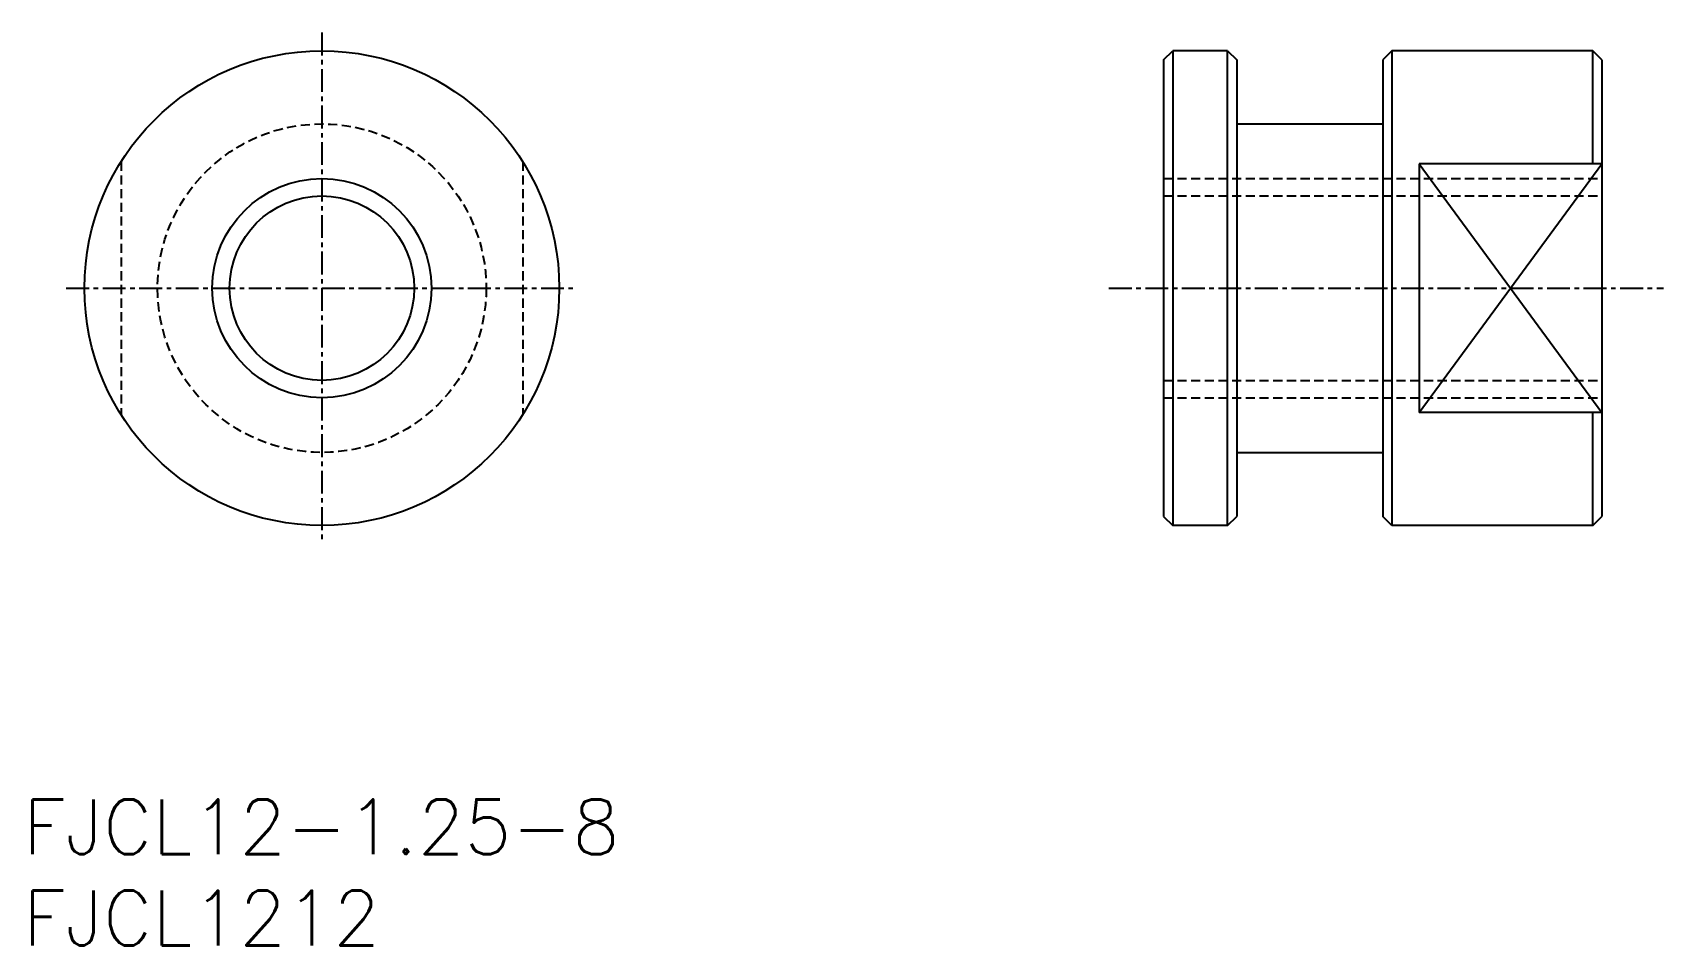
# Model space of a CAD drawing. Extents: x 94.9 to 184.2, y 82.3 to 132.3.
import ezdxf
from ezdxf.enums import TextEntityAlignment as Align

# ---------------------------------------------------------------- set-up
doc = ezdxf.new("R2010")
doc.units = 0
doc.linetypes.add('CENTER', pattern=[2, 1.25, -0.25, 0.25, -0.25])
doc.linetypes.add('DASHED', pattern=[0.75, 0.5, -0.25])
doc.layers.get('0').update_dxf_attribs({"linetype": 'CONTINUOUS'})
doc.layers.add('CENTER', color=1, linetype='CENTER')
doc.styles.get("Standard").update_dxf_attribs({"font": 'txt.shx', "bigfont": 'extfont.shx'})

msp = doc.modelspace()

# ---------------------------------------------------------------- linework, layer by layer
at = {"color": 7, "linetype": 'CONTINUOUS'}
for p, q in [((156.805, 130.772), (157.305, 131.272)), ((156.805, 130.772), (156.805, 105.772)), ((160.305, 131.272), (157.305, 131.272)), ((157.305, 131.272), (157.305, 105.272)), ((160.305, 131.272), (160.805, 130.772)), ((160.305, 105.272), (160.305, 131.272)), ((160.805, 130.772), (160.805, 105.772)), ((169.305, 131.272), (168.805, 130.772)), ((168.805, 130.772), (168.805, 105.772)), ((180.305, 131.272), (169.305, 131.272)), ((169.305, 131.272), (169.305, 105.272)), ((180.805, 130.772), (180.305, 131.272)), ((180.305, 125.081), (180.305, 131.272)), ((180.805, 130.772), (180.805, 105.772)), ((160.805, 127.272), (168.805, 127.272)), ((180.805, 125.081), (170.805, 125.081)), ((170.805, 125.081), (170.805, 111.462)), ((180.805, 111.462), (170.805, 111.462)), ((180.305, 105.272), (180.305, 111.462)), ((160.805, 109.272), (168.805, 109.272)), ((156.805, 105.772), (157.305, 105.272)), ((160.305, 105.272), (160.805, 105.772)), ((169.305, 105.272), (168.805, 105.772)), ((180.305, 105.272), (180.805, 105.772)), ((160.305, 105.272), (157.305, 105.272)), ((180.305, 105.272), (169.305, 105.272))]:
    msp.add_line(p, q, dxfattribs=at)
at = {"color": 3, "linetype": 'DASHED'}
for p, q in [((99.707, 125.2), (99.707, 111.343)), ((121.707, 125.2), (121.707, 111.343)), ((156.805, 124.272), (180.805, 124.272)), ((156.805, 123.325), (180.805, 123.325)), ((156.805, 113.219), (180.805, 113.219)), ((156.805, 112.272), (180.805, 112.272))]:
    msp.add_line(p, q, dxfattribs=at)
at = {"color": 3, "linetype": 'CONTINUOUS'}
for p, q in [((170.805, 125.081), (180.805, 111.462)), ((170.805, 111.462), (180.805, 125.081))]:
    msp.add_line(p, q, dxfattribs=at)
at = {"color": 7, "linetype": 'CONTINUOUS'}
for radius in [13, 5.053]:
    msp.add_circle((110.707, 118.272), radius, dxfattribs=at)
at = {"color": 3, "linetype": 'DASHED'}
msp.add_circle((110.707, 118.272), 9, dxfattribs=at)
at = {"color": 3, "linetype": 'CONTINUOUS'}
msp.add_circle((110.707, 118.272), 6, dxfattribs=at)
at = {"layer": 'CENTER', "color": 1, "linetype": 'CENTER'}
for p, q in [((110.707, 132.272), (110.707, 104.272)), ((96.707, 118.272), (124.707, 118.272)), ((153.805, 118.272), (184.171, 118.272))]:
    msp.add_line(p, q, dxfattribs=at)

# ---------------------------------------------------------------- texts
at = {"color": 7, "linetype": 'CONTINUOUS'}
for s, p in [('FJCL12-1.25-8', (94.351, 88.77)), ('FJCL1212', (94.351, 83.77))]:
    msp.add_text(s, height=3, dxfattribs=at).set_placement(p, align=Align.MIDDLE_LEFT)

doc.saveas('drawing.dxf')
